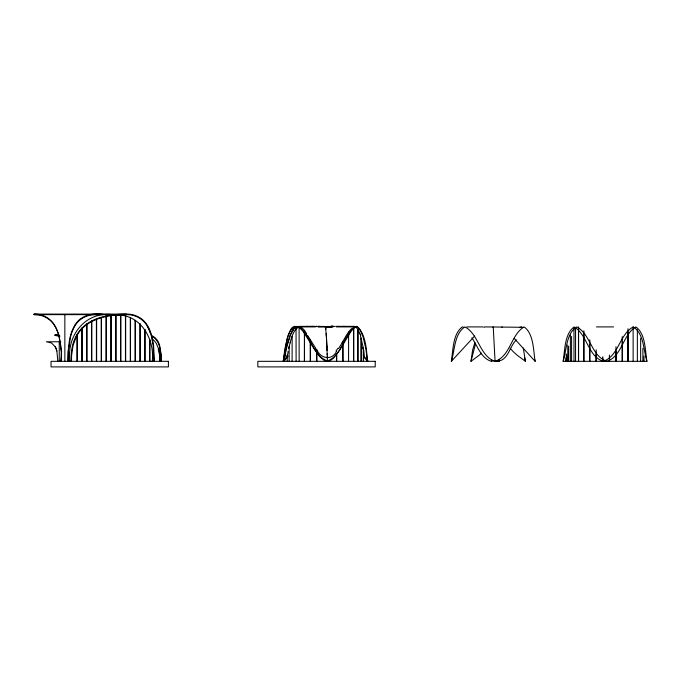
<?xml version="1.0" encoding="UTF-8"?>
<svg xmlns="http://www.w3.org/2000/svg" width="681" height="681" viewBox="0 0 681 681"><rect width="100%" height="100%" fill="white"/><g stroke="black" fill="none" stroke-linecap="round" stroke-linejoin="round"><path stroke-width="1.02" d="M64.848 314.648L64.848 361.322M287.212 361.322L287.263 354.929M289.17 361.322L289.119 346.527M292.089 361.322L292.149 336.44M296.107 361.322L296.048 328.676M319.474 326.522L324.548 326.471M565.92 361.322L565.92 358.087M566.286 361.322L566.286 353.958M566.711 361.322L566.711 354.929M567.784 361.322L567.784 345.08M568.618 361.322L568.618 346.527M570.372 361.322L570.372 335.086M571.597 361.322L571.597 336.44M573.981 361.322L573.981 328.021M575.556 361.322L575.556 328.676M578.492 361.322L578.492 327.944M583.787 361.322L583.787 334.916M589.703 361.322L589.703 344.901M596.071 361.322L596.071 353.839M602.694 361.322L602.694 358.078M609.393 361.322L609.393 355.039M615.964 361.322L615.964 346.697M622.213 361.322L622.213 336.618M627.959 361.322L627.959 328.77M60.652 361.322L61.656 351.004M68.177 361.322L68.458 350.383L70.577 336.712A34.212 17.11 -90 0 1 74.706 326.318C79.098 318.155 88.521 313.864 97.587 314.699M61.35 361.322L61.528 356.733M69.845 361.322C66.449 335.35 85.661 310.876 113.08 314.724M471.882 337.793C477.56 345.914 480.965 358.359 491.41 361.322L491.461 359.602M364.344 357.15L367.434 361.322C366.514 350.23 366.072 334.805 357.219 326.48A6.223 4.171 -79.7 0 0 355.686 326.48C343.164 334.907 342.279 355.465 327.399 360.956L326.352 361.219L324.301 360.47L320.198 357.099L315.15 350.434L302.934 331.128L299.58 327.757L297.231 326.906L295.75 327.297L293.664 329.17L290.574 334.89L287.135 345.727L283.671 361.322L283.253 360.956L284.922 348.604L287.714 336.737L290.583 329.672L292.14 327.57L293.894 326.48A6.223 4.171 79.7 0 1 295.426 326.48L295.818 326.608M495.666 361.066L497.002 361.322L497.036 360.641M510.052 348.187A58.966 58.881 0 0 0 517.262 355.278L525.4 361.322L523.297 348.059M514.181 338.38L535.121 361.322C533.342 350.34 533.725 333.818 524.149 326.906C510.954 334.482 510.427 356.231 495.07 361.322C479.518 356.197 478.769 334.039 464.919 326.906C454.236 333.647 454.925 350.145 451.358 361.322C453.137 350.34 452.754 333.818 462.331 326.906L463.761 327.297M493.18 327.416L493.24 326.906L495.07 361.322M325.535 326.599L324.956 326.471M288.012 351.336C288.472 355.167 281.73 368.191 284.122 355.942C286.403 347.514 285.884 330.191 295.35 327.008M288.642 348.595L290.097 342.892M290.106 342.849C292.226 333.545 298.508 318.121 306.782 334.133M646.907 361.322C645.069 350.162 645.631 334.022 635.935 326.906C622.732 334.422 622.23 356.299 606.856 361.322C591.295 356.265 590.572 333.971 576.705 326.906C566.013 333.579 566.72 350.17 563.144 361.322L646.95 361.322C643.281 350.017 644.107 333.852 633.356 326.906C619.489 333.971 618.765 356.265 603.204 361.322C587.831 356.299 587.328 334.422 574.126 326.906C564.43 334.022 564.992 350.162 563.144 361.322M481.518 353.184A58.966 58.881 0 0 1 479.118 355.278L470.98 361.322L475.457 344.143M474.904 342.458L472.597 350.145L470.98 361.322M292.294 331.528L292.558 330.975M292.847 330.413L293.153 329.868M342.109 342.849C345.803 336.525 354.954 317.014 359.874 334.133M342.083 342.892L338.517 348.595M74.961 325.135C80.511 315.124 92.948 312.8 103.41 314.324M293.485 329.34L293.826 328.846M336.559 351.336C332.209 360.632 320.947 358.853 317.065 350.23M451.358 361.322L474.7 335.997M286.599 357.968L287.969 356.393M287.884 355.635L283.253 360.956L286.829 345.437L289.723 335.997L293.077 329.178L296.405 326.48A6.223 4.546 78.8 0 1 298.082 326.48C311.217 334.524 312.332 355.448 327.399 360.956M294.192 328.378L296.712 326.906M516.368 339.921C509.643 346.042 508.273 360.24 498.041 361.066M484.004 327.416L484.634 326.906L523.042 327.297M316.452 326.599L334.49 326.471M520.012 327.297L521.561 326.906M491.41 361.322L493.47 360.93M497.002 361.322L498.339 361.066M317.269 326.446L316.656 326.471M318.231 326.386L320.981 326.395M330.506 326.361L334.448 326.471L326.565 326.471M318.385 326.361L319.474 326.352M68.338 361.322L67.853 361.33L68.015 352.205L69.547 339.649A35.565 17.791 90 0 1 74.944 325.084M325.356 326.471L325.612 327.416M312.349 326.369L315.456 326.361M310.102 326.378L313.379 326.369M34.05 314.094L126.436 314.094C135.025 313.822 143.529 318.316 147.7 325.918A34.68 17.476 90 0 1 151.914 336.44L153.583 345.293L154.374 361.33L153.897 361.322L153.131 345.463L151.497 336.712A34.212 17.11 90 0 0 147.36 326.318C143.274 318.819 134.898 314.375 126.436 314.648L34.05 314.648L34.05 314.094C42.554 313.813 50.922 318.376 54.982 325.918A34.68 17.204 -90 0 1 59.111 336.44L60.745 345.293L61.486 355.669M306.433 326.378L311.396 326.378M299.172 326.378L308.11 326.378M343.003 326.378L353.873 326.369M318.027 326.582L333.077 326.582M301.436 326.906L315.456 326.906M318.393 326.863L333.077 326.863M336.38 326.906L351.932 326.906M466.86 326.906L483.144 326.906M596.462 326.906L613.598 326.906M59.826 336.354L55.067 335.444L55.067 334.882L58.915 334.882M55.067 335.444L59.307 335.444M60.805 341.76L46.351 341.76L51.484 342.977L55.118 346.646A14.344 7.168 -90 0 1 56.855 351.004L57.859 361.322M323.926 326.471L323.288 326.463M337.725 326.369L344.671 326.378M335.648 326.361L338.763 326.369M323.083 326.463L321.517 326.42M34.05 314.648C42.511 314.375 50.896 318.819 54.982 326.318A34.212 17.11 -90 0 1 59.119 336.712L61.23 350.383M55.067 334.882L59.826 335.835M117.098 314.945C141.146 314.758 154.893 339.564 152.229 361.322M152.169 335.835L154.868 337.504L157.107 339.981A18.881 9.594 90 0 1 159.592 345.25L161.286 355.15L161.44 361.33L160.954 361.322C160.767 352.681 160.827 340.96 152.008 336.354M501.846 326.906L502.476 327.416M364.582 357.202L367.859 360.956L367.451 359.5M315.873 348.561L307.863 335.818M364.556 357.942L363.739 350.23M535.121 361.322L534.738 359.84M525.4 361.322L524.642 357.823M158.239 349.268L158.443 349.855M360.445 335.818L363.458 348.561M367.05 359.84L367.434 361.322L365.893 348.893L362.896 336.312L359.696 329.17L357.814 327.297L356.461 326.906L354.29 327.757L351.166 331.128L339.461 350.434L333.511 358.146L330.455 360.47L327.382 361.322L327.28 356.801M325.62 326.991L326.318 335.997M325.68 327.552L325.731 327.995M325.748 328.148L325.841 329.119M326.182 333.392L326.369 336.797M326.403 336.593L326.42 337.589M326.446 337.393L326.829 345.224M326.548 339.053L326.591 339.759M326.633 340.449L326.667 341.138M499.267 359.313L499.377 361.322M326.701 341.819L326.735 342.5M326.786 343.505L326.82 344.177M326.846 344.841L327.186 354.869M326.897 345.837L326.923 346.501M326.94 346.833L327.076 350.562M327.186 353.762L327.28 357.968M160.12 361.322L159.022 350L156.434 343.633A17.28 14.965 -90 0 0 152.323 339.078M61.486 355.618L61.511 361.33M644.013 355.976L644.013 361.322M642.89 348.263L642.89 361.322M640.642 338.21L640.642 361.322M637.356 329.706L637.356 361.322M633.126 326.906L633.126 361.322M628.069 332.098L628.069 361.322M622.34 341.564L622.34 361.322M616.101 351.251L616.101 361.322M609.538 357.406L609.538 361.322M602.838 356.767L602.838 361.322M596.207 349.779L596.207 361.322M589.831 339.853L589.831 361.322M583.906 330.796L583.906 361.322M578.595 326.906L578.595 361.322M363.441 348.263L363.441 361.322M363.382 348.263L363.382 361.322M361.202 338.21L361.202 361.322M361.143 338.21L361.143 361.322M357.917 329.706L357.917 361.322M357.857 329.706L357.857 361.322M353.677 326.906L353.677 361.322M353.626 326.906L353.626 361.322M348.621 332.098L348.57 361.322M342.892 341.564L342.892 361.322L342.832 344.688M336.652 354.273L336.652 361.322M336.593 354.273L336.593 361.322M325.552 326.471L325.552 326.906M316.759 349.779L316.759 361.322M316.708 349.779L316.708 361.322M310.383 339.853L310.383 361.322M310.332 339.853L310.332 361.322M299.095 326.906L299.146 361.322M149.871 339.981L149.871 361.322M149.65 339.981L149.65 361.322M145.036 329.544L145.036 361.322M144.806 329.544L144.806 361.322M140.192 323.935L140.192 361.322M139.971 323.935L139.971 361.322M135.349 320.342L135.349 361.322M135.127 320.342L135.127 361.322M130.514 317.942L130.514 361.322M130.284 317.942L130.284 361.322M125.67 316.35L125.67 361.322M125.449 316.35L125.449 361.322M120.826 315.346L120.826 361.322M120.605 315.346L120.605 361.322M115.991 314.809L115.991 361.322M115.761 314.809L115.761 361.322M111.148 314.648L111.148 361.322M110.926 314.648L110.926 361.322M106.304 315.873L106.304 361.322M106.083 315.873L106.083 361.322M101.469 317.44L101.469 361.322M101.239 317.44L101.239 361.322M96.625 319.483L96.625 361.322M96.404 319.483L96.404 361.322M91.782 321.117L91.782 361.322M91.56 321.117L91.56 361.322M86.947 323.492L86.947 361.322M86.717 324.548L86.717 361.322M82.103 328.089L82.103 361.322M81.882 328.089L81.882 361.322M77.259 334.839L77.259 361.322M77.038 334.839L77.038 361.322M59.256 341.76L59.256 361.322M147.36 326.318A34.212 17.11 -90 0 1 150.348 332.881M158.562 349.821A34.425 34.425 0 0 1 159.839 361.33M55.118 346.646A14.344 7.168 90 0 1 56.855 351.004M353.03 326.48A6.223 4.546 -78.8 0 1 354.699 326.48M332.056 326.982A7.985 1.336 2.2 0 1 325.263 327.246M316.571 326.378A7.04 0.877 5.9 0 1 316.665 326.148M331.783 325.901A7.04 0.715 -7.2 0 1 332.694 326.063M316.742 350.443A64.738 59.043 36.6 0 1 315.55 348.749M306.339 334.805A61.877 32.007 67.1 0 1 307.403 336.457M284.888 356.563A59.324 10.913 -69.7 0 1 285.433 353.652M362.301 347.182A64.738 15.833 70.1 0 1 362.598 348.817M360.164 333.945A61.869 48.768 -57.2 0 1 360.76 335.631M337.938 348.255A59.332 54.684 -28.3 0 1 335.997 350.962M71.573 355.669L71.514 361.322L71.028 361.33C70.841 352.826 71.99 344.101 75.889 336.431A34.68 34.68 0 0 1 84.231 325.918C95.927 316.256 111.761 314.213 126.436 314.094L126.436 314.648C111.888 314.767 96.183 316.759 84.572 326.318A34.212 34.212 0 0 0 76.306 336.712L73.037 345.463L71.573 355.669M168.411 361.322L51.032 361.322L51.032 366.906L168.411 366.906L168.411 361.322M375.222 361.322L257.844 361.322L257.844 366.906L375.222 366.906L375.222 361.322M304.458 361.322L304.458 330.796L304.407 361.322"/></g></svg>
